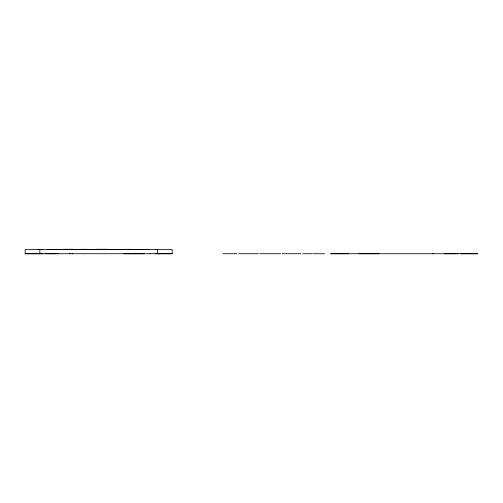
<?xml version="1.0" encoding="UTF-8"?>
<svg xmlns="http://www.w3.org/2000/svg" width="503" height="503" viewBox="0 0 503 503"><rect width="100%" height="100%" fill="white"/><g stroke="black" fill="none" stroke-linecap="round" stroke-linejoin="round"><path stroke-width="0.75" d="M56.405 253.738L25.15 253.732L25.15 249.576L172.202 249.576L172.202 253.732L46.175 253.732M39.856 253.732L39.856 249.57M157.496 249.576L157.496 253.732L172.202 253.732M128.058 249.576L127.674 249.576M63.598 249.262L73.086 249.262M83.385 249.262L73.583 249.576M84.623 249.262L95.576 249.576M96.092 249.262L105.586 249.262M106.793 249.262L111.415 249.576M127.542 249.262L137.218 249.576M42.617 249.576L41.875 249.576M37.511 249.576L38.215 249.576M53.318 249.576L52.815 249.576M53.639 249.576L54.022 249.576M57.682 249.576L58.002 249.576M69.904 249.576L69.427 249.576M70.829 249.576L71.413 249.576M139.664 249.576L140.048 249.576M143.707 249.576L144.028 249.576M155.15 249.576L155.471 249.576M42.617 253.732L25.15 253.732M45.012 253.732L45.572 253.732M222.835 253.738L236.913 253.738M238.724 253.738L248.212 253.738M248.708 253.738L258.517 253.738M259.749 253.738L270.702 253.738M271.224 253.738L280.712 253.738M281.925 253.738L286.54 253.738M286.899 253.738L300.97 253.738M302.674 253.738L312.35 253.738M313.224 253.738L324.529 253.738M456.19 253.732L330.798 253.732L345.756 253.732M457.428 253.732L457.988 253.732M460.805 253.732L477.85 253.732L446.595 253.738M56.87 253.738L57.304 253.738M57.682 253.738L58.002 253.738M70.03 253.738L69.269 253.738M72.048 253.732L72.728 253.732M123.927 253.738L124.625 253.738M125.297 253.738L141.569 253.738M141.934 253.738L142.424 253.738M142.896 253.738L144.537 253.738M149.888 253.732L150.542 253.732M155.15 253.732L156.288 253.732M156.754 253.732L157.244 253.732M346.712 253.732L348.265 253.732M360.104 253.738L358.463 253.738M360.576 253.738L377.703 253.732M378.375 253.732L379.073 253.732M432.517 253.738L433.63 253.738M446.13 253.738L444.489 253.738M149.397 249.576L138.092 249.576M125.844 249.576L111.767 249.576M61.781 249.576L47.71 249.576"/></g></svg>
